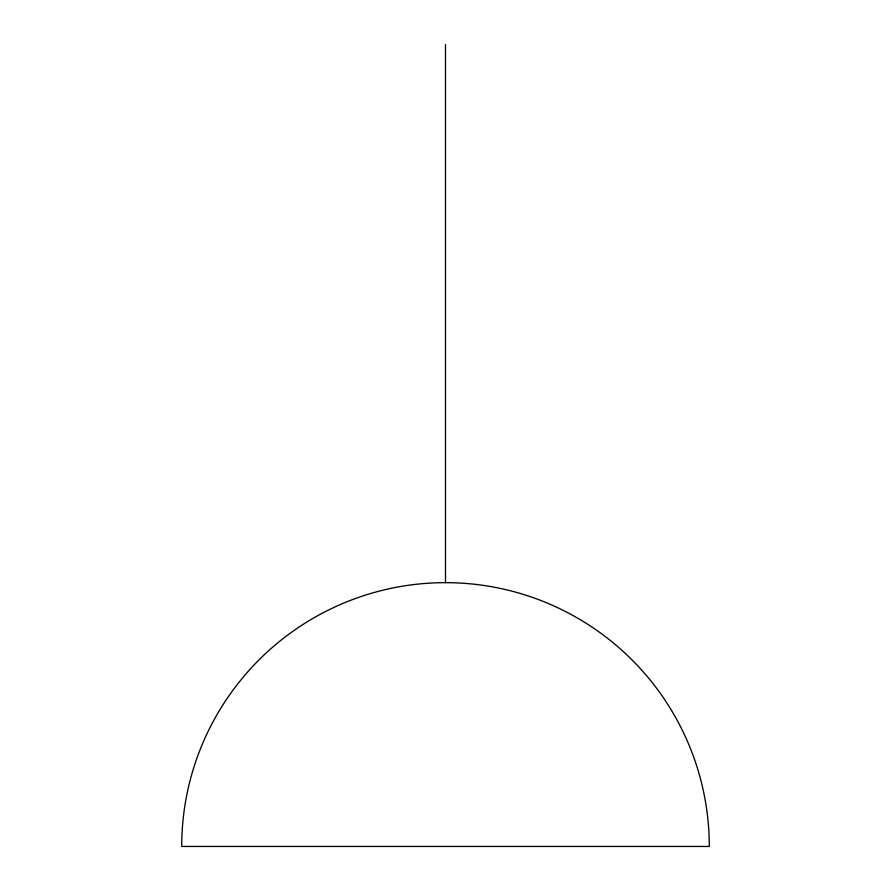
<?xml version="1.0" encoding="UTF-8"?>
<svg xmlns="http://www.w3.org/2000/svg" width="891" height="891" viewBox="0 0 891 891"><rect width="100%" height="100%" fill="white"/><g stroke="black" fill="none" stroke-linecap="round" stroke-linejoin="round"><path stroke-width="1.34" d="M445.5 44.55L445.5 582.658A263.792 263.792 0 0 0 181.708 846.45L709.292 846.45A263.792 263.792 0 0 0 445.5 582.658"/></g></svg>
